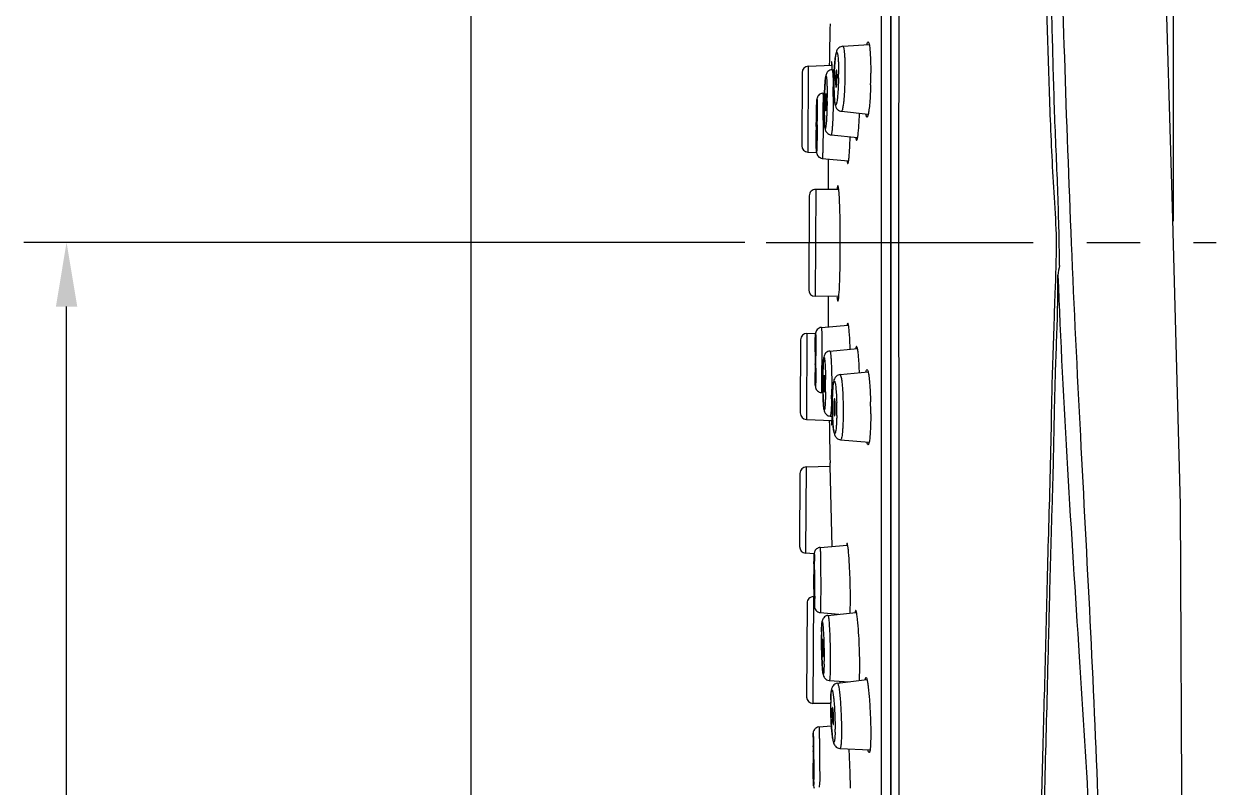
# Model space of a CAD drawing. Header units: millimetres. Extents: x 1664 to 1961, y 530 to 950.
# Drawn here: x 1845.3 to 1901.1, y 759.4 to 795.2 of the extents above; entities that cross this region are included whole.
import ezdxf

# ---------------------------------------------------------------- set-up
doc = ezdxf.new("R2010")
doc.units = ezdxf.units.MM
doc.header["$LTSCALE"] = 10
doc.header["$MEASUREMENT"] = 0
doc.linetypes.add('CENTER', pattern=[2, 1.25, -0.25, 0.25, -0.25])
doc.layers.get('0').update_dxf_attribs({"color": 2, "linetype": 'CONTINUOUS'})
doc.layers.add('1', color=1, linetype='CENTER')
doc.layers.add('D', color=2, linetype='CONTINUOUS')

msp = doc.modelspace()

# ---------------------------------------------------------------- linework, layer by layer
at = {"color": 7, "linetype": 'Continuous'}
for p, q in [((1885.885, 836.857), (1885.885, 733.122)), ((1885.886, 732.9), (1885.886, 836.876)), ((1885.438, 836.116), (1885.438, 733.704)), ((1883.632, 794.112), (1884.865, 794.195)), ((1886.269, 792.522), (1886.273, 794.308)), ((1886.273, 794.308), (1886.274, 794.515)), ((1882.017, 793.176), (1881.995, 789.151)), ((1882.017, 793.176), (1883.131, 793.219)), ((1881.728, 792.878), (1881.71, 789.453)), ((1883.129, 793.013), (1883.238, 793.021)), ((1886.268, 792.187), (1886.269, 792.522)), ((1886.264, 790.762), (1886.268, 792.187)), ((1882.701, 791.912), (1882.781, 791.919)), ((1882.77, 791.454), (1882.77, 791.423)), ((1882.771, 791.455), (1882.771, 791.476)), ((1882.827, 791.093), (1882.828, 791.093)), ((1883.569, 791.065), (1884.822, 790.929)), ((1882.394, 790.461), (1882.393, 790.352)), ((1882.436, 790.43), (1882.436, 790.351)), ((1886.263, 790.549), (1886.264, 790.762)), ((1882.411, 789.991), (1882.411, 789.991)), ((1883.085, 789.965), (1884.324, 789.838)), ((1881.995, 789.151), (1882.405, 789.131)), ((1882.676, 788.865), (1883.879, 788.749)), ((1882.063, 787.113), (1882.04, 782.714)), ((1882.365, 787.412), (1882.338, 782.412)), ((1883.443, 787.406), (1882.365, 787.412)), ((1883.447, 782.406), (1882.338, 782.412)), ((1882.634, 780.956), (1883.875, 781.061)), ((1881.662, 780.378), (1881.644, 776.953)), ((1881.95, 780.676), (1881.929, 776.651)), ((1881.95, 780.676), (1882.361, 780.692)), ((1883.032, 779.851), (1884.317, 779.969)), ((1882.335, 779.221), (1882.335, 779.256)), ((1882.378, 779.646), (1882.378, 779.628)), ((1883.504, 778.746), (1884.815, 778.874)), ((1882.826, 778.545), (1882.826, 778.522)), ((1882.627, 777.908), (1882.707, 777.901)), ((1881.929, 776.651), (1883.133, 776.593)), ((1883.043, 776.803), (1883.152, 776.794)), ((1883.534, 775.698), (1884.869, 775.594)), ((1886.277, 764.657), (1886.27, 775.474)), ((1881.629, 774.128), (1881.61, 770.703)), ((1881.917, 774.426), (1881.896, 770.402)), ((1881.917, 774.426), (1883.041, 774.469)), ((1883.04, 774.485), (1883.037, 774.619)), ((1883.13, 770.697), (1883.04, 774.485)), ((1882.57, 770.66), (1883.841, 770.775)), ((1881.896, 770.402), (1882.297, 770.382)), ((1882.283, 769.333), (1882.283, 769.389)), ((1881.962, 768.061), (1881.939, 763.661)), ((1882.264, 768.359), (1882.237, 763.36)), ((1882.29, 768.359), (1882.264, 768.359)), ((1882.581, 767.612), (1883.452, 767.539)), ((1882.94, 767.483), (1884.248, 767.625)), ((1883.004, 764.436), (1883.93, 764.374)), ((1883.384, 764.305), (1884.763, 764.479)), ((1883.507, 764.308), (1883.505, 764.394)), ((1883.065, 763.355), (1882.237, 763.36)), ((1882.519, 762.266), (1883.101, 762.322)), ((1882.24, 761.328), (1882.24, 761.38)), ((1883.501, 761.259), (1884.908, 761.19))]:
    msp.add_line(p, q, dxfattribs=at)
msp.add_lwpolyline([(1896.113, 689.235), (1898.2, 709.486), (1899.475, 735.159), (1899.527, 756.003), (1899.436, 772.652), (1899.066, 786.575), (1898.716, 798.662), (1898.199, 809.371), (1897.369, 818.909), (1896.16, 827.161), (1894.571, 834.08)], dxfattribs=at)
for centre, radius, start, end in [((-3069.533, 806.022), 4955.82, 359.866972, 359.989703), ((2408.937, 784.888), 526, 178.88139, 179.09305), ((1882.028, 792.876), 0.3, 92.185, 179.6954), ((1875.851, 792.937), 7.286, 1.6864, 2.3723), ((1869.627, 792.759), 13.514, 1.1579, 1.6632), ((1896.079, 792.358), 12.859, 176.7866, 178.2216), ((1897.446, 792.302), 14.226, 179.0983, 179.6923), ((1897.853, 792.296), 14.633, 178.9812, 179.1013), ((1897.159, 792.308), 13.938, 179.1643, 179.6937), ((1897.746, 792.299), 14.526, 178.1915, 178.9838), ((1897.438, 792.305), 14.217, 178.9835, 179.166), ((1878.834, 792.686), 4.53, 357.4106, 359.7069), ((1869.427, 792.881), 14.01, 358.981, 359.6928), ((1863.926, 792.858), 21.017, 358.4997, 359.997), ((1858.961, 791.897), 24.229, 359.6584, 0.7246), ((1896.225, 792.307), 13.005, 179.6872, 180.9521), ((1840.682, 791.101), 42.036, 0.0043, 0.5233), ((1906.289, 791.152), 23.521, 179.3392, 179.6937), ((1906.802, 791.148), 24.033, 178.8854, 179.2687), ((1906.329, 791.154), 23.561, 179.2679, 179.5118), ((1904.788, 791.191), 22.019, 178.1401, 178.8975), ((1875.314, 791.601), 7.541, 358.3233, 359.7025), ((1859.568, 791.83), 23.331, 359.2667, 359.6938), ((1810.082, 791.055), 72.636, 359.68305, 0.03866), ((1904.398, 791.161), 21.629, 179.6914, 180.3765), ((1905.795, 791.158), 23.026, 179.5118, 179.695), ((1952.357, 789.806), 69.966, 179.55258, 179.69489), ((1950.353, 789.83), 67.962, 179.25317, 179.46861), ((1859.375, 790.584), 23.048, 359.4209, 359.6935), ((1860.446, 790.571), 21.977, 359.2377, 359.4251), ((1863.611, 790.563), 18.811, 359.6877, 0.1941), ((1812.472, 790.976), 69.966, 359.55258, 359.69489), ((1947.527, 789.83), 65.136, 179.69456, 179.87987), ((1882.01, 789.451), 0.3, 179.6954, 267.2059), ((2408.937, 784.888), 526, 179.57019, 179.72547), ((1882.363, 787.112), 0.3, 89.6954, 179.6954), ((1880.121, 787.044), 3.344, 5.3632, 6.5478), ((1882.34, 782.712), 0.3, 179.6954, 269.6954), ((1879.092, 782.835), 4.379, 354.1304, 355.3266), ((1946.354, 780.428), 52.836, 177.6201, 177.8827), ((2408.937, 784.888), 526, 180.27015, 180.4248), ((1881.962, 780.377), 0.3, 92.185, 179.6954), ((1947.188, 779.302), 64.853, 179.54705, 179.69676), ((1953.094, 779.271), 70.758, 179.69623, 179.92563), ((1952.807, 779.271), 70.471, 179.6961, 180.01269), ((1951.298, 779.271), 68.963, 179.92363, 180.10571), ((1940.119, 779.249), 57.784, 180.02707, 180.3978), ((1939.715, 779.245), 57.38, 180.10163, 180.47116), ((1900.384, 779.413), 18.034, 179.2505, 179.7167), ((1817.525, 779.563), 64.853, 359.54705, 359.69676), ((1812.017, 779.593), 70.361, 359.69582, 0.02862), ((1805.806, 779.572), 76.851, 359.36962, 359.69837), ((1834.9, 779.254), 47.755, 358.8983, 359.367), ((1904.53, 778.427), 21.829, 179.2085, 179.6998), ((1904.328, 778.425), 21.627, 179.2501, 179.6994), ((1902.389, 778.456), 19.688, 178.9731, 179.2058), ((1906.24, 778.417), 23.539, 179.6971, 180.0514), ((1906.77, 778.417), 24.07, 180.0493, 180.4357), ((1905.701, 778.408), 23.001, 180.4338, 181.1033), ((1888.745, 778.371), 6.001, 178.3498, 179.7606), ((1859.363, 778.238), 23.464, 359.6967, 0.6946), ((1861.201, 778.227), 21.627, 359.2501, 359.6994), ((1857.494, 778.195), 25.622, 358.7156, 359.7043), ((1902.086, 778.34), 19.385, 181.1086, 181.7755), ((1896.451, 777.367), 13.311, 178.9766, 179.7005), ((1896.13, 777.364), 12.988, 178.9534, 179.7021), ((1894.996, 777.393), 11.856, 178.3116, 178.9796), ((1869.829, 777.095), 13.523, 1.3571, 1.4836), ((1863.925, 776.918), 21.017, 0.003, 1.5005), ((2160.377, 772.01), 267.029, 178.81287, 178.95367), ((1881.944, 776.951), 0.3, 179.6954, 267.2059), ((1897.376, 777.361), 14.236, 179.6984, 180.2921), ((1897.696, 777.362), 14.555, 180.2872, 181.1217), ((1896.642, 777.34), 13.502, 181.1165, 182.422), ((1869.262, 777.081), 14.091, 359.6976, 1.3592), ((1870.365, 777.074), 12.988, 358.9534, 359.7021), ((2408.937, 784.888), 526, 180.90312, 181.11861), ((1888.404, 776.891), 5.317, 183.3617, 184.1426), ((1881.929, 774.127), 0.3, 92.185, 179.6954), ((1881.91, 770.701), 0.3, 179.6954, 267.2059), ((1944.035, 769.426), 61.752, 179.69957, 179.95798), ((1950.057, 769.406), 67.775, 179.71175, 180.01475), ((1929.344, 769.499), 47.061, 179.5212, 179.6974), ((1843.842, 769.292), 38.477, 0.6044, 1.0866), ((1807.081, 768.88), 75.24, 359.72785, 0.62344), ((1959.156, 769.404), 76.874, 179.94996, 180.14654), ((1956.967, 769.375), 74.684, 180.31051, 180.46991), ((1947.969, 769.301), 65.686, 180.46976, 180.62439), ((1835.26, 768.771), 47.061, 359.5212, 359.6974), ((1882.262, 768.059), 0.3, 89.6954, 179.6954), ((1898.07, 766.496), 15.433, 179.1947, 179.7113), ((1903.863, 766.467), 21.226, 179.7116, 180.6008), ((1898.331, 766.484), 15.694, 179.1726, 179.7014), ((1909.106, 766.507), 26.469, 180.5703, 181.2397), ((1909.087, 766.502), 26.45, 181.2283, 181.8199), ((1906.015, 766.404), 23.376, 181.8189, 182.3865), ((1867.066, 765.423), 15.694, 359.1726, 359.7014), ((1882.239, 763.66), 0.3, 179.6954, 269.6954), ((1892.516, 763.349), 9.45, 178.8978, 179.7189), ((1892.493, 763.334), 9.426, 178.8244, 179.7053), ((1896.119, 763.333), 13.054, 179.7274, 181.3494), ((1899.29, 763.392), 16.225, 181.291, 182.5132), ((1898.853, 763.369), 15.787, 182.5024, 183.592), ((1895.916, 763.187), 12.844, 183.6026, 184.7098), ((1873.848, 762.209), 9.426, 358.8244, 359.7053), ((1936.552, 761.429), 54.312, 179.7325, 180.3115), ((1932.704, 761.448), 50.464, 179.7382, 180.0769), ((1972.806, 761.515), 90.566, 180.11831, 180.30981), ((1905.288, 761.558), 23.047, 179.4465, 179.7012), ((1956.902, 761.211), 74.66, 180.75911, 180.87697), ((1939.88, 760.953), 57.636, 180.87925, 181.00542), ((1859.227, 759.922), 23.047, 359.4465, 359.7012), ((1853.883, 759.724), 28.669, 359.4465, 359.7012)]:
    msp.add_arc(centre, radius, start, end, dxfattribs=at)
for points, start_tangent, end_tangent in [([(1891.614, 835.77), (1892.029, 827.96), (1892.503, 816.728), (1892.726, 810.096), (1892.94, 802.962), (1893.056, 799.249), (1893.18, 795.464), (1893.305, 791.628), (1893.483, 787.758)], (0.052175, -0.998638), (0.061487, -0.998108)), ([(1893.784, 783.858), (1893.695, 787.448), (1893.55, 791.027), (1893.448, 794.578), (1893.348, 798.088), (1893.246, 801.543), (1893.152, 804.925), (1892.966, 811.418)], (-0.012741, 0.999919), (-0.030644, 0.99953)), ([(1893.592, 807.293), (1893.737, 802.301), (1894.327, 784.888)], (0.029246, -0.999572), (0.041656, -0.999132)), ([(1884.771, 794.209), (1884.795, 794.283), (1884.819, 794.31)], (0.240817, 0.97057), (0.992281, 0.124007)), ([(1884.819, 794.31), (1884.843, 794.287), (1884.866, 794.215)], (0.992281, 0.124007), (0.220922, -0.975292)), ([(1884.866, 794.215), (1884.898, 794.006), (1884.922, 793.694), (1884.942, 792.857)], (0.220922, -0.975292), (0, -1)), ([(1883.223, 792.557), (1883.238, 793.008), (1883.266, 793.401), (1883.284, 793.559), (1883.303, 793.683), (1883.313, 793.73), (1883.323, 793.768), (1883.333, 793.796), (1883.343, 793.813), (1883.353, 793.819), (1883.363, 793.815), (1883.372, 793.8), (1883.381, 793.774), (1883.39, 793.738), (1883.398, 793.692), (1883.412, 793.571), (1883.424, 793.416), (1883.432, 793.233), (1883.436, 793.026), (1883.437, 792.806)], (0.017738, 0.999843), (-0.005316, -0.999986)), ([(1883.632, 794.112), (1883.454, 794.04), (1883.36, 793.919), (1883.314, 793.766), (1883.284, 793.585), (1883.26, 793.354), (1883.241, 793.079)], (-0.997751, -0.067033), (-0.056322, -0.998413)), ([(1883.632, 794.112), (1883.654, 794.09), (1883.675, 794.023), (1883.694, 793.911), (1883.709, 793.758), (1883.722, 793.57), (1883.73, 793.351), (1883.736, 792.852)], (0.997719, 0.067501), (-0.005316, -0.999986)), ([(1883.117, 793.383), (1883.112, 793.373), (1883.108, 793.342), (1883.103, 793.292), (1883.098, 793.223)], (-0.983161, -0.182741), (-0.063153, -0.998004)), ([(1883.132, 793.238), (1883.128, 793.302), (1883.125, 793.348), (1883.121, 793.375), (1883.117, 793.383)], (-0.042495, 0.999097), (-0.983161, -0.182741)), ([(1882.771, 791.476), (1882.781, 791.923), (1882.799, 792.311), (1882.81, 792.466), (1882.816, 792.531), (1882.822, 792.587), (1882.828, 792.633), (1882.834, 792.67), (1882.84, 792.696), (1882.846, 792.712), (1882.852, 792.718), (1882.858, 792.712), (1882.863, 792.697), (1882.869, 792.67), (1882.874, 792.634), (1882.878, 792.588), (1882.883, 792.532), (1882.887, 792.467), (1882.893, 792.312), (1882.897, 792.13), (1882.9, 791.924), (1882.9, 791.705)], (0.013687, 0.999906), (-0.005316, -0.999986)), ([(1883.129, 793.013), (1882.937, 792.924), (1882.854, 792.784), (1882.833, 792.69), (1882.82, 792.585), (1882.808, 792.452), (1882.797, 792.293), (1882.78, 791.906)], (-0.997339, -0.072902), (-0.032563, -0.99947)), ([(1883.129, 793.013), (1883.137, 793.006), (1883.144, 792.985), (1883.151, 792.951), (1883.157, 792.903), (1883.169, 792.767), (1883.178, 792.584)], (0.997266, 0.073893), (0.038939, -0.999242)), ([(1883.178, 792.584), (1883.181, 792.498), (1883.187, 792.204)], (0.038939, -0.999242), (0.012975, -0.999916)), ([(1883.435, 792.632), (1883.419, 792.181), (1883.392, 791.787), (1883.374, 791.63), (1883.355, 791.506), (1883.345, 791.458), (1883.335, 791.42), (1883.325, 791.393), (1883.315, 791.376), (1883.305, 791.37), (1883.295, 791.374), (1883.286, 791.389), (1883.276, 791.415), (1883.268, 791.451), (1883.26, 791.497), (1883.245, 791.618), (1883.234, 791.772), (1883.226, 791.956), (1883.222, 792.162), (1883.221, 792.383)], (-0.017738, -0.999843), (0.005316, 0.999986)), ([(1883.337, 792.994), (1883.329, 792.984), (1883.322, 792.956), (1883.314, 792.911), (1883.308, 792.85), (1883.302, 792.778), (1883.298, 792.697), (1883.294, 792.525)], (-0.995845, -0.09106), (-0.005316, -0.999986)), ([(1883.294, 792.525), (1883.294, 792.481), (1883.296, 792.359)], (-0.005316, -0.999986), (0.041961, -0.999119)), ([(1883.364, 792.663), (1883.363, 792.795), (1883.357, 792.902), (1883.353, 792.941), (1883.348, 792.971), (1883.343, 792.989), (1883.337, 792.994)], (0.005316, 0.999986), (-0.995845, -0.09106)), ([(1883.736, 792.852), (1883.72, 792.19), (1883.703, 791.88), (1883.681, 791.603), (1883.656, 791.374), (1883.628, 791.203), (1883.599, 791.099), (1883.584, 791.073), (1883.569, 791.065)], (-0.005316, -0.999986), (-0.994291, 0.106704)), ([(1883.221, 792.091), (1883.234, 791.741), (1883.258, 791.473), (1883.276, 791.368), (1883.308, 791.267), (1883.396, 791.142), (1883.569, 791.065)], (0.017257, -0.999851), (0.994163, -0.107887)), ([(1883.296, 792.359), (1883.298, 792.325), (1883.305, 792.243)], (0.041961, -0.999119), (0.136811, -0.990597)), ([(1883.305, 792.243), (1883.312, 792.207), (1883.32, 792.194)], (0.136811, -0.990597), (0.988454, -0.15152)), ([(1883.32, 792.194), (1883.326, 792.199), (1883.332, 792.214), (1883.343, 792.273), (1883.352, 792.365), (1883.36, 792.482)], (0.988454, -0.15152), (0.045382, 0.99897)), ([(1884.935, 792.308), (1884.893, 791.456), (1884.86, 791.132), (1884.823, 790.91)], (-0.026132, -0.999659), (-0.226768, -0.973949)), ([(1882.393, 790.352), (1882.396, 790.581), (1882.398, 790.803), (1882.402, 791.011), (1882.406, 791.197), (1882.41, 791.355), (1882.414, 791.479), (1882.419, 791.565), (1882.423, 791.609), (1882.425, 791.616), (1882.427, 791.612), (1882.429, 791.597), (1882.43, 791.571), (1882.432, 791.535), (1882.433, 791.489), (1882.435, 791.433), (1882.436, 791.369), (1882.437, 791.214), (1882.438, 791.03), (1882.437, 790.603)], (0.0078, 0.99997), (-0.005316, -0.999986)), ([(1882.701, 791.912), (1882.493, 791.804), (1882.425, 791.642), (1882.418, 791.566), (1882.413, 791.462), (1882.409, 791.32), (1882.404, 791.145), (1882.401, 790.941), (1882.397, 790.716)], (-0.996886, -0.07885), (-0.013055, -0.999915)), ([(1882.701, 791.912), (1882.703, 791.91), (1882.704, 791.903), (1882.706, 791.891), (1882.707, 791.874), (1882.709, 791.825), (1882.712, 791.758)], (0.996591, 0.082497), (0.026871, -0.999639)), ([(1882.712, 791.758), (1882.713, 791.702), (1882.716, 791.485)], (0.026871, -0.999639), (0.009456, -0.999955)), ([(1882.898, 791.531), (1882.894, 791.302), (1882.888, 791.08), (1882.88, 790.872), (1882.87, 790.686), (1882.859, 790.529), (1882.848, 790.405), (1882.835, 790.319), (1882.829, 790.291), (1882.823, 790.274), (1882.817, 790.268), (1882.811, 790.272), (1882.806, 790.287), (1882.8, 790.313), (1882.795, 790.349), (1882.791, 790.395), (1882.786, 790.451), (1882.782, 790.515), (1882.776, 790.67), (1882.771, 790.854), (1882.769, 791.06), (1882.769, 791.281)], (-0.012771, -0.999918), (0.005316, 0.999986)), ([(1882.84, 791.893), (1882.838, 791.89), (1882.835, 791.883), (1882.831, 791.855), (1882.826, 791.809), (1882.822, 791.749), (1882.819, 791.677), (1882.816, 791.596), (1882.813, 791.424)], (-0.99594, -0.090016), (-0.005316, -0.999986)), ([(1882.813, 791.424), (1882.813, 791.379), (1882.814, 791.257)], (-0.005316, -0.999986), (0.023099, -0.999733)), ([(1882.856, 791.562), (1882.855, 791.693), (1882.854, 791.75), (1882.852, 791.8), (1882.85, 791.84), (1882.847, 791.869), (1882.843, 791.887), (1882.84, 791.893)], (0.005316, 0.999986), (-0.99594, -0.090016)), ([(1883.189, 791.753), (1883.185, 791.421), (1883.178, 791.092), (1883.167, 790.782), (1883.154, 790.506), (1883.138, 790.277), (1883.129, 790.183), (1883.121, 790.105), (1883.112, 790.044), (1883.103, 790), (1883.094, 789.973), (1883.085, 789.965)], (-0.005316, -0.999986), (-0.994996, 0.099917)), ([(1882.769, 791.019), (1882.771, 790.828), (1882.773, 790.74), (1882.775, 790.656), (1882.785, 790.442), (1882.8, 790.285), (1882.846, 790.128), (1882.94, 790.02), (1883.085, 789.965)], (0.006874, -0.999976), (0.994823, -0.101623)), ([(1882.814, 791.257), (1882.816, 791.192), (1882.819, 791.141), (1882.823, 791.108), (1882.827, 791.093)], (0.023099, -0.999733), (0.682182, -0.731183)), ([(1882.828, 791.093), (1882.832, 791.098), (1882.835, 791.113), (1882.839, 791.138), (1882.842, 791.172), (1882.848, 791.264), (1882.852, 791.381)], (0.988386, -0.151967), (0.029384, 0.999568)), ([(1884.325, 789.82), (1884.353, 790.003), (1884.378, 790.265), (1884.415, 790.967)], (0.202325, 0.979318), (0.033257, 0.999447)), ([(1884.768, 790.796), (1884.741, 790.831), (1884.716, 790.927)], (-0.98798, 0.154583), (-0.184119, 0.982904)), ([(1884.823, 790.91), (1884.795, 790.822), (1884.768, 790.796)], (-0.226768, -0.973949), (-0.98798, 0.154583)), ([(1882.436, 790.351), (1882.433, 790.128), (1882.43, 789.914), (1882.427, 789.716), (1882.423, 789.541), (1882.419, 789.395), (1882.417, 789.334), (1882.415, 789.281), (1882.412, 789.238), (1882.41, 789.205), (1882.408, 789.182), (1882.406, 789.169), (1882.404, 789.166), (1882.402, 789.174), (1882.401, 789.191), (1882.399, 789.219), (1882.397, 789.257), (1882.396, 789.304), (1882.395, 789.36), (1882.394, 789.425), (1882.392, 789.579), (1882.392, 789.76), (1882.392, 790.178)], (-0.008914, -0.99996), (0.005316, 0.999986)), ([(1882.412, 790.659), (1882.41, 790.585), (1882.407, 790.321)], (-0.023835, -0.999716), (-0.005316, -0.999986)), ([(1882.407, 790.321), (1882.407, 790.196), (1882.408, 790.091), (1882.409, 790.021), (1882.411, 789.991)], (-0.005316, -0.999986), (0.295942, -0.955206)), ([(1882.411, 789.991), (1882.413, 789.996), (1882.414, 790.011), (1882.415, 790.036), (1882.416, 790.07), (1882.417, 790.113), (1882.419, 790.163), (1882.421, 790.279)], (0.983856, -0.178962), (0.013343, 0.999911)), ([(1882.418, 790.791), (1882.417, 790.789), (1882.417, 790.782), (1882.416, 790.771), (1882.415, 790.756), (1882.413, 790.714), (1882.412, 790.659)], (-0.998083, -0.061896), (-0.023835, -0.999716)), ([(1882.422, 790.627), (1882.422, 790.695), (1882.421, 790.724), (1882.421, 790.747), (1882.42, 790.766), (1882.42, 790.78), (1882.419, 790.788), (1882.418, 790.791)], (-0.004163, 0.999991), (-0.998083, -0.061896)), ([(1882.717, 790.653), (1882.714, 790.322), (1882.711, 789.993), (1882.706, 789.684), (1882.701, 789.408), (1882.698, 789.287), (1882.694, 789.179), (1882.691, 789.085), (1882.688, 789.007), (1882.685, 788.945), (1882.682, 788.9), (1882.68, 788.885), (1882.679, 788.873), (1882.677, 788.867), (1882.676, 788.865)], (-0.005316, -0.999986), (-0.99584, 0.091117)), ([(1886.266, 779.02), (1886.253, 784.784), (1886.263, 790.549)], (-0.001618, 0.999999), (0.002928, 0.999996)), ([(1882.391, 789.967), (1882.392, 789.577), (1882.394, 789.419), (1882.396, 789.294), (1882.399, 789.202), (1882.405, 789.13), (1882.478, 788.966), (1882.676, 788.865)], (-0.002035, -0.999998), (0.995431, -0.095481)), ([(1883.904, 788.729), (1883.927, 788.91), (1883.948, 789.17), (1883.979, 789.867)], (0.171615, 0.985164), (0.028057, 0.999606)), ([(1884.238, 789.831), (1884.258, 789.745), (1884.279, 789.714)], (0.168846, -0.985642), (0.987666, -0.156579)), ([(1884.279, 789.714), (1884.302, 789.739), (1884.325, 789.82)], (0.987666, -0.156579), (0.202325, 0.979318)), ([(1883.833, 788.736), (1883.849, 788.655), (1883.858, 788.633), (1883.867, 788.625)], (0.145593, -0.989345), (0.988901, -0.148578)), ([(1883.867, 788.625), (1883.886, 788.65), (1883.904, 788.729)], (0.988901, -0.148578), (0.171615, 0.985164)), ([(1883.404, 787.586), (1883.395, 787.575), (1883.385, 787.546), (1883.376, 787.497), (1883.367, 787.431)], (-0.984346, -0.176249), (-0.117439, -0.99308)), ([(1883.443, 787.425), (1883.434, 787.497), (1883.424, 787.548), (1883.414, 787.578), (1883.404, 787.586)], (-0.114887, 0.993379), (-0.984346, -0.176249)), ([(1893.483, 787.758), (1893.601, 783.848)], (0.061487, -0.998108), (-0.052497, -0.998621)), ([(1883.518, 784.888), (1883.5, 786.361), (1883.478, 786.944), (1883.451, 787.357)], (0, 1), (-0.094326, 0.995541)), ([(1883.456, 782.478), (1883.501, 783.473), (1883.518, 784.888)], (0.082751, 0.99657), (0, 1)), ([(1894.327, 784.888), (1894.755, 775.885), (1895.579, 758.555)], (0.041656, -0.999132), (0.035227, -0.999379)), ([(1893.601, 783.848), (1893.564, 782.622)], (0.003408, -0.999994), (-0.041608, -0.999134)), ([(1893.784, 783.858), (1893.701, 783.4)], (-0.228004, -0.97366), (-0.153228, -0.988191)), ([(1892.618, 740.897), (1892.72, 744.898), (1892.838, 749.411), (1892.964, 754.37), (1893.101, 759.706), (1893.247, 765.35), (1893.319, 768.265), (1893.397, 771.23), (1893.486, 774.236), (1893.55, 777.272), (1893.59, 778.799), (1893.644, 780.33), (1893.691, 781.864), (1893.701, 783.4)], (0.03363, 0.999434), (-0.004455, 0.99999)), ([(1893.701, 783.4), (1894.153, 774.324), (1894.699, 765.545), (1895.595, 749.799)], (0.040579, -0.999176), (0.045992, -0.998942)), ([(1883.362, 782.39), (1883.372, 782.305), (1883.383, 782.242), (1883.393, 782.204), (1883.404, 782.19)], (0.10215, -0.994769), (0.983536, -0.18071)), ([(1883.404, 782.19), (1883.415, 782.201), (1883.426, 782.238), (1883.437, 782.3), (1883.447, 782.387)], (0.983536, -0.18071), (0.102753, 0.994707)), ([(1893.554, 782.38), (1893.517, 781.167), (1893.476, 779.957), (1893.435, 778.748), (1893.406, 777.542)], (-0.037028, -0.999314), (-0.020867, -0.999782)), ([(1882.634, 780.956), (1882.432, 780.852), (1882.359, 780.689), (1882.353, 780.616), (1882.349, 780.519), (1882.345, 780.387), (1882.342, 780.222), (1882.337, 779.816)], (-0.99639, -0.084892), (-0.007926, -0.999969)), ([(1882.634, 780.956), (1882.635, 780.954), (1882.637, 780.947), (1882.638, 780.936), (1882.639, 780.92), (1882.642, 780.875), (1882.645, 780.814), (1882.647, 780.735), (1882.649, 780.642), (1882.651, 780.533), (1882.653, 780.412), (1882.655, 780.136), (1882.657, 779.827), (1882.657, 779.498), (1882.656, 779.167)], (0.996753, 0.080524), (-0.005316, -0.999986)), ([(1883.867, 781.151), (1883.853, 781.132), (1883.839, 781.079)], (-0.990813, -0.135237), (-0.185466, -0.982651)), ([(1883.897, 781.082), (1883.882, 781.135), (1883.867, 781.151)], (-0.208918, 0.977933), (-0.990813, -0.135237)), ([(1883.978, 779.944), (1883.945, 780.659), (1883.922, 780.915), (1883.897, 781.082)], (-0.029419, 0.999567), (-0.208918, 0.977933)), ([(1882.337, 779.815), (1882.341, 780.172), (1882.344, 780.323), (1882.347, 780.45), (1882.349, 780.503), (1882.35, 780.548), (1882.352, 780.586), (1882.354, 780.616), (1882.356, 780.638), (1882.357, 780.652), (1882.359, 780.657), (1882.361, 780.654), (1882.363, 780.643), (1882.364, 780.623), (1882.366, 780.595), (1882.367, 780.56), (1882.37, 780.465), (1882.373, 780.343), (1882.375, 780.195), (1882.376, 780.026), (1882.377, 779.842), (1882.378, 779.646)], (0.007929, 0.999969), (0.000753, -1)), ([(1882.354, 779.786), (1882.353, 779.759), (1882.351, 779.649)], (-0.034636, -0.9994), (-0.013287, -0.999912)), ([(1882.357, 779.832), (1882.357, 779.829), (1882.356, 779.82), (1882.355, 779.806), (1882.354, 779.786)], (-0.986644, -0.16289), (-0.034636, -0.9994)), ([(1882.359, 779.826), (1882.358, 779.831), (1882.357, 779.832)], (-0.093495, 0.99562), (-0.986644, -0.16289)), ([(1882.362, 779.698), (1882.362, 779.744), (1882.359, 779.826)], (-0.012979, 0.999916), (-0.093495, 0.99562)), ([(1882.363, 779.363), (1882.363, 779.452), (1882.362, 779.698)], (0.005316, 0.999986), (-0.012979, 0.999916)), ([(1883.032, 779.851), (1882.931, 779.824), (1882.847, 779.766), (1882.791, 779.692), (1882.763, 779.627), (1882.737, 779.489), (1882.722, 779.316), (1882.711, 779.086), (1882.704, 778.809)], (-0.995847, -0.091041), (-0.017951, -0.999839)), ([(1883.032, 779.851), (1883.04, 779.843), (1883.049, 779.816), (1883.057, 779.772), (1883.066, 779.711), (1883.073, 779.633), (1883.081, 779.539), (1883.094, 779.309), (1883.105, 779.033), (1883.112, 778.723), (1883.116, 778.394), (1883.116, 778.062)], (0.996002, 0.089333), (-0.005316, -0.999986)), ([(1884.279, 780.062), (1884.262, 780.041), (1884.245, 779.982)], (-0.988941, -0.148307), (-0.208708, -0.977978)), ([(1884.317, 779.988), (1884.298, 780.045), (1884.279, 780.062)], (-0.240482, 0.970654), (-0.988941, -0.148307)), ([(1884.414, 778.841), (1884.374, 779.559), (1884.347, 779.818), (1884.317, 779.988)], (-0.034749, 0.999396), (-0.240482, 0.970654)), ([(1882.35, 779.502), (1882.35, 779.329), (1882.35, 779.248), (1882.351, 779.175), (1882.352, 779.115), (1882.353, 779.07), (1882.354, 779.054), (1882.354, 779.042), (1882.355, 779.035), (1882.356, 779.032)], (-0.005316, -0.999986), (0.996957, -0.077955)), ([(1882.356, 779.032), (1882.356, 779.034), (1882.357, 779.038), (1882.357, 779.046), (1882.358, 779.056), (1882.359, 779.086), (1882.36, 779.126), (1882.361, 779.175), (1882.362, 779.232), (1882.363, 779.363)], (0.996957, -0.077955), (0.005316, 0.999986)), ([(1882.703, 778.709), (1882.706, 778.895), (1882.711, 779.066), (1882.718, 779.216), (1882.725, 779.343), (1882.729, 779.396), (1882.734, 779.441), (1882.739, 779.479), (1882.744, 779.51), (1882.749, 779.532), (1882.754, 779.545), (1882.759, 779.551), (1882.764, 779.548), (1882.769, 779.537), (1882.774, 779.518), (1882.78, 779.49), (1882.785, 779.455), (1882.794, 779.361), (1882.803, 779.239), (1882.817, 778.924), (1882.826, 778.545)], (0.013159, 0.999913), (0.013119, -0.999914)), ([(1882.376, 779.05), (1882.372, 778.733), (1882.37, 778.594), (1882.367, 778.474), (1882.365, 778.373), (1882.362, 778.295), (1882.359, 778.241), (1882.356, 778.212), (1882.354, 778.208), (1882.353, 778.209), (1882.351, 778.217), (1882.35, 778.232), (1882.348, 778.253), (1882.347, 778.28), (1882.344, 778.352), (1882.342, 778.447), (1882.34, 778.563), (1882.337, 778.848)], (-0.007929, -0.999969), (-0.00706, 0.999975)), ([(1882.337, 778.774), (1882.341, 778.481), (1882.347, 778.279), (1882.35, 778.213), (1882.361, 778.138), (1882.451, 777.985), (1882.627, 777.908)], (0.008601, -0.999963), (0.995992, -0.089445)), ([(1882.763, 778.726), (1882.76, 778.723), (1882.758, 778.713), (1882.755, 778.698), (1882.753, 778.677), (1882.749, 778.619), (1882.746, 778.543)], (-0.990231, -0.139435), (-0.02943, -0.999567)), ([(1882.771, 778.694), (1882.767, 778.718), (1882.763, 778.726)], (-0.123725, 0.992317), (-0.990231, -0.139435)), ([(1882.779, 778.592), (1882.777, 778.623), (1882.771, 778.694)], (-0.04949, 0.998775), (-0.123725, 0.992317)), ([(1882.785, 778.257), (1882.785, 778.346), (1882.779, 778.592)], (0.005316, 0.999986), (-0.04949, 0.998775)), ([(1883.504, 778.746), (1883.332, 778.672), (1883.241, 778.55), (1883.208, 778.449), (1883.189, 778.347), (1883.162, 778.085), (1883.146, 777.743)], (-0.995254, -0.097311), (-0.029603, -0.999562)), ([(1883.504, 778.746), (1883.518, 778.738), (1883.533, 778.712), (1883.561, 778.607), (1883.587, 778.436), (1883.61, 778.207), (1883.629, 777.93), (1883.642, 777.62), (1883.651, 776.958)], (0.995369, 0.096127), (-0.005316, -0.999986)), ([(1884.723, 778.884), (1884.745, 778.954), (1884.768, 778.98)], (0.219489, 0.975615), (0.988349, 0.152203)), ([(1884.768, 778.98), (1884.792, 778.961), (1884.816, 778.894)], (0.988349, 0.152203), (0.25903, -0.965869)), ([(1884.816, 778.894), (1884.855, 778.68), (1884.89, 778.353), (1884.917, 777.938), (1884.935, 777.469)], (0.25903, -0.965869), (0.026134, -0.999658)), ([(1886.27, 775.474), (1886.27, 776.357), (1886.266, 779.02)], (-0.00086, 1), (-0.001618, 0.999999)), ([(1882.639, 778.062), (1882.636, 777.995), (1882.633, 777.947), (1882.631, 777.93), (1882.63, 777.917), (1882.628, 777.91), (1882.627, 777.908)], (-0.037497, -0.999297), (-0.995658, 0.093088)), ([(1882.646, 778.335), (1882.644, 778.256), (1882.639, 778.062)], (-0.020087, -0.999798), (-0.037497, -0.999297)), ([(1882.826, 777.944), (1882.822, 777.734), (1882.816, 777.544), (1882.808, 777.382), (1882.804, 777.313), (1882.799, 777.253), (1882.794, 777.203), (1882.788, 777.162), (1882.783, 777.131), (1882.777, 777.111), (1882.771, 777.102), (1882.765, 777.103), (1882.759, 777.115), (1882.753, 777.138), (1882.748, 777.171), (1882.742, 777.214), (1882.731, 777.33), (1882.722, 777.48), (1882.714, 777.66), (1882.708, 777.863), (1882.703, 778.082), (1882.701, 778.539)], (-0.013159, -0.999913), (0.005316, 0.999986)), ([(1882.744, 778.396), (1882.745, 778.223), (1882.747, 778.142), (1882.749, 778.07), (1882.753, 778.01), (1882.757, 777.964), (1882.761, 777.936), (1882.763, 777.929), (1882.766, 777.926)], (-0.005316, -0.999986), (0.994754, -0.102297)), ([(1882.766, 777.926), (1882.769, 777.932), (1882.773, 777.95), (1882.776, 777.979), (1882.779, 778.019), (1882.781, 778.068), (1882.783, 778.126), (1882.785, 778.257)], (0.994754, -0.102297), (0.005316, 0.999986)), ([(1883.143, 777.602), (1883.148, 777.787), (1883.156, 777.958), (1883.166, 778.108), (1883.178, 778.235), (1883.192, 778.333), (1883.2, 778.372), (1883.208, 778.402), (1883.216, 778.424), (1883.225, 778.438), (1883.233, 778.444), (1883.242, 778.442), (1883.251, 778.431), (1883.259, 778.412), (1883.268, 778.385), (1883.277, 778.35), (1883.293, 778.257), (1883.308, 778.136), (1883.333, 777.823), (1883.348, 777.445)], (0.018383, 0.999831), (0.025892, -0.999665)), ([(1882.711, 777.739), (1882.724, 777.421), (1882.743, 777.186), (1882.755, 777.099), (1882.779, 777.009), (1882.868, 776.878), (1883.043, 776.803)], (0.031361, -0.999508), (0.996508, -0.083501)), ([(1883.11, 777.62), (1883.107, 777.514), (1883.096, 777.231)], (-0.023175, -0.999731), (-0.04956, -0.998771)), ([(1883.243, 777.619), (1883.235, 777.606), (1883.227, 777.57), (1883.221, 777.512), (1883.216, 777.437)], (-0.990192, -0.139712), (-0.045574, -0.998961)), ([(1883.257, 777.587), (1883.25, 777.612), (1883.243, 777.619)], (-0.206736, 0.978397), (-0.990192, -0.139712)), ([(1883.27, 777.485), (1883.267, 777.516), (1883.257, 777.587)], (-0.08576, 0.996316), (-0.206736, 0.978397)), ([(1883.282, 777.15), (1883.281, 777.239), (1883.27, 777.485)], (0.005316, 0.999986), (-0.08576, 0.996316)), ([(1883.096, 777.231), (1883.085, 777.048), (1883.072, 776.913), (1883.065, 776.865), (1883.058, 776.83), (1883.051, 776.81), (1883.043, 776.803)], (-0.04956, -0.998771), (-0.996424, 0.084491)), ([(1883.351, 776.837), (1883.345, 776.627), (1883.336, 776.438), (1883.323, 776.275), (1883.308, 776.147), (1883.3, 776.096), (1883.291, 776.055), (1883.282, 776.025), (1883.273, 776.005), (1883.263, 775.995), (1883.253, 775.996), (1883.243, 776.009), (1883.233, 776.031), (1883.223, 776.064), (1883.214, 776.108), (1883.196, 776.223), (1883.179, 776.373), (1883.165, 776.553), (1883.154, 776.756), (1883.146, 776.975), (1883.141, 777.432)], (-0.018383, -0.999831), (0.005316, 0.999986)), ([(1883.213, 777.289), (1883.215, 777.117), (1883.218, 777.036), (1883.223, 776.963), (1883.229, 776.903), (1883.236, 776.858), (1883.243, 776.83), (1883.251, 776.819)], (-0.005316, -0.999986), (0.994723, -0.1026)), ([(1883.216, 777.437), (1883.215, 777.402), (1883.213, 777.289)], (-0.045574, -0.998961), (-0.005316, -0.999986)), ([(1883.251, 776.819), (1883.257, 776.825), (1883.262, 776.843), (1883.268, 776.872), (1883.272, 776.912), (1883.279, 777.019), (1883.282, 777.15)], (0.994723, -0.1026), (0.005316, 0.999986)), ([(1883.651, 776.958), (1883.641, 776.458), (1883.63, 776.24), (1883.615, 776.052), (1883.598, 775.899), (1883.578, 775.788), (1883.557, 775.72), (1883.534, 775.698)], (-0.005316, -0.999986), (-0.996945, 0.078105)), ([(1884.942, 776.919), (1884.923, 776.099), (1884.9, 775.79), (1884.87, 775.577)], (0, -1), (-0.203472, -0.979081)), ([(1893.393, 776.886), (1893.341, 774.256), (1893.267, 771.649), (1893.196, 769.071), (1893.132, 766.53), (1893.002, 761.578), (1892.874, 756.839), (1892.815, 754.564), (1892.757, 752.359), (1892.7, 750.23), (1892.645, 748.182), (1892.592, 746.221), (1892.534, 744.359), (1892.506, 742.585), (1892.453, 740.92)], (-0.01841, -0.999831), (-0.118547, -0.992948)), ([(1883.101, 776.507), (1883.105, 776.458), (1883.109, 776.423), (1883.113, 776.401), (1883.117, 776.393)], (0.073591, -0.997288), (0.975979, -0.217867)), ([(1883.117, 776.393), (1883.121, 776.403), (1883.126, 776.436)], (0.975979, -0.217867), (0.091355, 0.995818)), ([(1883.126, 776.436), (1883.128, 776.462), (1883.133, 776.578)], (0.091355, 0.995818), (0.035542, 0.999368)), ([(1883.133, 776.578), (1883.135, 776.622), (1883.138, 776.777)], (0.035542, 0.999368), (0.018628, 0.999826)), ([(1883.152, 776.769), (1883.175, 776.398), (1883.19, 776.244), (1883.208, 776.112), (1883.229, 776.003), (1883.263, 775.9), (1883.353, 775.774), (1883.534, 775.698)], (0.042817, -0.999083), (0.996982, -0.077637)), ([(1884.819, 775.467), (1884.793, 775.497), (1884.767, 775.583)], (-0.992385, 0.123175), (-0.22472, 0.974423)), ([(1884.87, 775.577), (1884.845, 775.493), (1884.819, 775.467)], (-0.203472, -0.979081), (-0.992385, 0.123175)), ([(1883.833, 770.858), (1883.822, 770.841), (1883.811, 770.793)], (-0.989698, -0.143174), (-0.153527, -0.988144)), ([(1883.861, 770.792), (1883.847, 770.842), (1883.833, 770.858)], (-0.208149, 0.978097), (-0.989698, -0.143174)), ([(1883.946, 769.845), (1883.905, 770.439), (1883.883, 770.651), (1883.861, 770.792)], (-0.053745, 0.998555), (-0.208149, 0.978097)), ([(1882.57, 770.66), (1882.406, 770.592), (1882.311, 770.449), (1882.292, 770.311), (1882.288, 770.144), (1882.285, 769.896)], (-0.995891, -0.090564), (-0.008472, -0.999964)), ([(1882.285, 769.892), (1882.287, 770.075), (1882.288, 770.151), (1882.289, 770.217), (1882.291, 770.271), (1882.293, 770.312), (1882.294, 770.341), (1882.296, 770.357), (1882.297, 770.36), (1882.298, 770.359), (1882.299, 770.356), (1882.3, 770.349), (1882.301, 770.338), (1882.302, 770.325), (1882.304, 770.288), (1882.306, 770.239), (1882.308, 770.177), (1882.312, 770.022)], (0.008474, 0.999964), (0.019284, -0.999814)), ([(1882.57, 770.66), (1882.572, 770.657), (1882.573, 770.647), (1882.575, 770.631), (1882.577, 770.608), (1882.578, 770.579), (1882.58, 770.544), (1882.583, 770.456), (1882.586, 770.346), (1882.588, 770.214), (1882.591, 770.064), (1882.593, 769.899), (1882.597, 769.531), (1882.599, 769.136), (1882.599, 768.741), (1882.598, 768.374)], (0.996956, 0.077968), (-0.005316, -0.999986)), ([(1883.991, 768.25), (1883.988, 768.63), (1883.946, 769.845)], (0, 1), (-0.053745, 0.998555)), ([(1882.319, 768.378), (1882.317, 768.23), (1882.315, 768.107), (1882.314, 768.055), (1882.313, 768.011), (1882.312, 767.975), (1882.31, 767.946), (1882.309, 767.926), (1882.307, 767.914), (1882.306, 767.91), (1882.304, 767.914), (1882.303, 767.927), (1882.301, 767.948), (1882.3, 767.977), (1882.298, 768.013), (1882.297, 768.058), (1882.295, 768.11), (1882.292, 768.233), (1882.288, 768.551), (1882.284, 768.931), (1882.283, 769.333)], (-0.008474, -0.999964), (-0.000935, 1)), ([(1882.3, 769.535), (1882.3, 769.531), (1882.299, 769.521), (1882.298, 769.504), (1882.298, 769.481), (1882.297, 769.452), (1882.297, 769.417), (1882.296, 769.335)], (-0.990123, -0.140199), (-0.005316, -0.999986)), ([(1882.308, 768.935), (1882.308, 769.135), (1882.307, 769.239), (1882.306, 769.335), (1882.305, 769.418), (1882.304, 769.453), (1882.304, 769.482), (1882.303, 769.505), (1882.302, 769.521), (1882.301, 769.531), (1882.3, 769.535)], (0.005316, 0.999986), (-0.990123, -0.140199)), ([(1882.287, 768.585), (1882.289, 768.431), (1882.296, 768.068)], (0.010965, -0.99994), (0.029388, -0.999568)), ([(1882.303, 768.735), (1882.304, 768.738), (1882.305, 768.748), (1882.305, 768.765), (1882.306, 768.788), (1882.307, 768.817), (1882.307, 768.852), (1882.308, 768.935)], (0.994612, -0.103663), (0.005316, 0.999986)), ([(1882.296, 768.068), (1882.3, 767.962), (1882.305, 767.887), (1882.318, 767.825), (1882.371, 767.724), (1882.464, 767.646), (1882.581, 767.612)], (0.029388, -0.999568), (0.996485, -0.083767)), ([(1882.598, 768.374), (1882.597, 768.208), (1882.596, 768.058), (1882.594, 767.926), (1882.592, 767.815), (1882.589, 767.727), (1882.588, 767.692), (1882.587, 767.663), (1882.585, 767.641), (1882.584, 767.625), (1882.582, 767.615), (1882.581, 767.612)], (-0.005316, -0.999986), (-0.995389, 0.095918)), ([(1883.975, 767.587), (1883.982, 767.715), (1883.991, 768.25)], (0.066588, 0.997781), (0, 1)), ([(1882.94, 767.483), (1882.828, 767.448), (1882.74, 767.375), (1882.669, 767.226), (1882.655, 767.128), (1882.647, 767.01)], (-0.994148, -0.108027), (-0.050912, -0.998703)), ([(1882.94, 767.483), (1882.949, 767.471), (1882.959, 767.433), (1882.969, 767.369), (1882.979, 767.282), (1882.989, 767.171), (1882.998, 767.04), (1883.016, 766.725), (1883.03, 766.357), (1883.041, 765.962), (1883.047, 765.566), (1883.048, 765.198)], (0.99461, 0.103686), (-0.005316, -0.999986)), ([(1884.239, 767.713), (1884.224, 767.694), (1884.212, 767.641)], (-0.986266, -0.165166), (-0.172276, -0.985049)), ([(1884.273, 767.644), (1884.255, 767.697), (1884.239, 767.713)], (-0.243312, 0.969948), (-0.986266, -0.165166)), ([(1884.376, 766.689), (1884.326, 767.287), (1884.299, 767.501), (1884.273, 767.644)], (-0.06409, 0.997944), (-0.243312, 0.969948)), ([(1882.639, 766.71), (1882.643, 766.893), (1882.646, 766.97), (1882.65, 767.035), (1882.654, 767.089), (1882.659, 767.131), (1882.664, 767.159), (1882.666, 767.169), (1882.669, 767.175), (1882.672, 767.178), (1882.675, 767.178), (1882.678, 767.174), (1882.681, 767.167), (1882.687, 767.143), (1882.693, 767.106), (1882.7, 767.057), (1882.706, 766.996), (1882.712, 766.924), (1882.718, 766.841)], (0.014794, 0.999891), (0.068342, -0.997662)), ([(1882.647, 767.01), (1882.644, 766.946), (1882.639, 766.713)], (-0.050912, -0.998703), (-0.01416, -0.9999)), ([(1882.718, 766.841), (1882.723, 766.768), (1882.736, 766.517)], (0.068342, -0.997662), (0.044302, -0.999018)), ([(1882.647, 765.773), (1882.643, 765.978), (1882.638, 766.566)], (-0.027609, 0.999619), (0.005316, 0.999986)), ([(1882.69, 766.353), (1882.688, 766.35), (1882.686, 766.339), (1882.684, 766.322), (1882.682, 766.299), (1882.68, 766.235), (1882.679, 766.153)], (-0.989029, -0.147721), (-0.005316, -0.999986)), ([(1882.718, 765.754), (1882.717, 765.954), (1882.714, 766.058), (1882.71, 766.155), (1882.705, 766.238), (1882.7, 766.301), (1882.698, 766.324), (1882.695, 766.34), (1882.693, 766.35), (1882.69, 766.353)], (0.005316, 0.999986), (-0.989029, -0.147721)), ([(1882.736, 766.517), (1882.747, 766.23), (1882.759, 765.341)], (0.044302, -0.999018), (-0.005316, -0.999986)), ([(1884.428, 765.098), (1884.425, 765.478), (1884.376, 766.689)], (0, 1), (-0.06409, 0.997944)), ([(1882.758, 765.197), (1882.751, 764.952), (1882.74, 764.792), (1882.733, 764.748), (1882.73, 764.735), (1882.726, 764.729), (1882.722, 764.73), (1882.718, 764.737), (1882.713, 764.75), (1882.709, 764.77), (1882.705, 764.796), (1882.7, 764.828), (1882.691, 764.909), (1882.683, 765.013), (1882.674, 765.137), (1882.659, 765.433), (1882.647, 765.773)], (-0.014794, -0.999891), (-0.027609, 0.999619)), ([(1882.679, 766.153), (1882.68, 765.954), (1882.683, 765.85), (1882.687, 765.754), (1882.692, 765.671), (1882.697, 765.608), (1882.699, 765.585), (1882.702, 765.568), (1882.704, 765.557), (1882.707, 765.554)], (-0.005316, -0.999986), (0.995346, -0.096364)), ([(1882.707, 765.554), (1882.709, 765.557), (1882.711, 765.567), (1882.713, 765.584), (1882.715, 765.607), (1882.717, 765.671), (1882.718, 765.754)], (0.995346, -0.096364), (0.005316, 0.999986)), ([(1882.659, 765.43), (1882.665, 765.299), (1882.685, 764.967)], (0.04191, -0.999121), (0.079283, -0.996852)), ([(1883.048, 765.198), (1883.043, 764.881), (1883.039, 764.75), (1883.034, 764.639), (1883.028, 764.551), (1883.02, 764.487), (1883.012, 764.448), (1883.004, 764.436)], (-0.005316, -0.999986), (-0.997521, 0.070371)), ([(1882.685, 764.967), (1882.699, 764.818), (1882.717, 764.705), (1882.734, 764.644), (1882.782, 764.556), (1882.877, 764.473), (1883.004, 764.436)], (0.079283, -0.996852), (0.997791, -0.066426)), ([(1884.408, 764.419), (1884.417, 764.549), (1884.428, 765.098)], (0.084457, 0.996427), (0, 1)), ([(1886.277, 761.109), (1886.277, 761.985), (1886.277, 764.657)], (0.000389, 1), (-0.000439, 1)), ([(1883.384, 764.305), (1883.267, 764.265), (1883.18, 764.189), (1883.132, 764.108), (1883.11, 764.041), (1883.089, 763.92), (1883.076, 763.772)], (-0.992083, -0.125585), (-0.060024, -0.998197)), ([(1883.384, 764.305), (1883.399, 764.294), (1883.416, 764.256), (1883.432, 764.194), (1883.449, 764.107), (1883.483, 763.866), (1883.513, 763.551), (1883.539, 763.183), (1883.558, 762.787), (1883.569, 762.391), (1883.572, 762.022)], (0.992421, 0.122887), (-0.005316, -0.999986)), ([(1884.685, 764.488), (1884.702, 764.551), (1884.72, 764.574)], (0.178537, 0.983933), (0.984024, 0.178033)), ([(1884.72, 764.574), (1884.74, 764.557), (1884.763, 764.496)], (0.984024, 0.178033), (0.266825, -0.963745)), ([(1884.763, 764.496), (1884.794, 764.349), (1884.825, 764.132), (1884.882, 763.534)], (0.266825, -0.963745), (0.074164, -0.997246)), ([(1883.076, 763.772), (1883.073, 763.717), (1883.067, 763.531)], (-0.060024, -0.998197), (-0.019392, -0.999812)), ([(1883.069, 763.527), (1883.075, 763.71), (1883.086, 763.852), (1883.092, 763.906), (1883.1, 763.948), (1883.108, 763.977), (1883.117, 763.993), (1883.126, 763.995), (1883.136, 763.985), (1883.147, 763.961), (1883.157, 763.924), (1883.168, 763.875), (1883.179, 763.814), (1883.19, 763.742), (1883.2, 763.659)], (0.021105, 0.999777), (0.116979, -0.993134)), ([(1883.2, 763.659), (1883.208, 763.586), (1883.231, 763.336)], (0.116979, -0.993134), (0.077233, -0.997013)), ([(1884.882, 763.534), (1884.907, 763.141), (1884.942, 761.943)], (0.074164, -0.997246), (0, -1)), ([(1883.272, 762.016), (1883.266, 761.85), (1883.257, 761.716), (1883.252, 761.662), (1883.245, 761.619), (1883.238, 761.585), (1883.231, 761.562), (1883.223, 761.55), (1883.214, 761.548), (1883.205, 761.557), (1883.196, 761.577), (1883.177, 761.647), (1883.157, 761.757), (1883.138, 761.902), (1883.121, 762.078), (1883.104, 762.278), (1883.091, 762.496), (1883.08, 762.723), (1883.072, 762.952), (1883.067, 763.382)], (-0.021105, -0.999777), (0.005316, 0.999986)), ([(1883.155, 763.171), (1883.151, 763.167), (1883.147, 763.157), (1883.142, 763.116), (1883.138, 763.053), (1883.136, 762.971)], (-0.986583, -0.163263), (-0.005316, -0.999986)), ([(1883.136, 762.971), (1883.14, 762.772), (1883.145, 762.669), (1883.152, 762.573), (1883.16, 762.49), (1883.168, 762.426), (1883.177, 762.386), (1883.181, 762.376), (1883.185, 762.372)], (-0.005316, -0.999986), (0.996703, -0.081131)), ([(1883.204, 762.572), (1883.2, 762.773), (1883.195, 762.877), (1883.189, 762.974), (1883.181, 763.057), (1883.172, 763.12), (1883.163, 763.159), (1883.155, 763.171)], (0.005316, 0.999986), (-0.986583, -0.163263)), ([(1883.231, 763.336), (1883.264, 762.745), (1883.274, 762.161)], (0.077233, -0.997013), (-0.005316, -0.999986)), ([(1883.185, 762.372), (1883.193, 762.385), (1883.199, 762.425), (1883.202, 762.489), (1883.204, 762.572)], (0.996703, -0.081131), (0.005316, 0.999986)), ([(1882.519, 762.266), (1882.397, 762.227), (1882.303, 762.142), (1882.254, 762.033), (1882.246, 761.976), (1882.243, 761.901), (1882.242, 761.786)], (-0.99546, -0.095182), (-0.01003, -0.99995)), ([(1882.242, 761.781), (1882.243, 761.874), (1882.244, 761.908), (1882.245, 761.935), (1882.246, 761.953), (1882.247, 761.963), (1882.248, 761.965), (1882.249, 761.958), (1882.25, 761.942), (1882.251, 761.918), (1882.253, 761.886), (1882.254, 761.846), (1882.257, 761.743), (1882.26, 761.613)], (0.010024, 0.99995), (0.019434, -0.999811)), ([(1882.519, 762.266), (1882.52, 762.262), (1882.521, 762.249), (1882.523, 762.227), (1882.524, 762.196), (1882.526, 762.157), (1882.528, 762.11), (1882.531, 761.991), (1882.534, 761.844), (1882.537, 761.671), (1882.54, 761.476), (1882.543, 761.264), (1882.548, 760.809), (1882.551, 760.348), (1882.552, 759.924), (1882.551, 759.575)], (0.995194, 0.097923), (-0.005316, -0.999986)), ([(1883.115, 762.133), (1883.123, 762.036), (1883.151, 761.783)], (0.082852, -0.996562), (0.132764, -0.991148)), ([(1883.572, 762.022), (1883.566, 761.705), (1883.551, 761.462), (1883.541, 761.374), (1883.529, 761.31), (1883.516, 761.272), (1883.501, 761.259)], (-0.005316, -0.999986), (-0.998677, 0.051414)), ([(1884.942, 761.943), (1884.934, 761.483), (1884.909, 761.178)], (0, -1), (-0.147969, -0.988992)), ([(1882.26, 761.613), (1882.271, 760.691), (1882.274, 759.802)], (0.019434, -0.999811), (-0.005316, -0.999986)), ([(1883.151, 761.783), (1883.175, 761.63), (1883.206, 761.506), (1883.285, 761.362), (1883.379, 761.291), (1883.501, 761.259)], (0.132764, -0.991148), (0.998794, -0.049097)), ([(1882.254, 761.14), (1882.254, 761.139), (1882.253, 761.134), (1882.253, 761.126), (1882.253, 761.116), (1882.252, 761.086), (1882.252, 761.047)], (-0.999513, -0.031218), (-0.005316, -0.999986)), ([(1882.263, 760.434), (1882.262, 760.637), (1882.262, 760.758), (1882.26, 760.877), (1882.259, 760.984), (1882.258, 761.029), (1882.257, 761.068), (1882.256, 761.099), (1882.255, 761.122), (1882.255, 761.136), (1882.254, 761.14)], (0.005316, 0.999986), (-0.999513, -0.031218)), ([(1883.991, 759.397), (1883.973, 760.239), (1883.927, 761.244)], (0, 1), (-0.057811, 0.998328)), ([(1884.868, 761.063), (1884.844, 761.092), (1884.819, 761.174)], (-0.995268, 0.097166), (-0.230515, 0.973069)), ([(1884.909, 761.178), (1884.89, 761.091), (1884.868, 761.063)], (-0.147969, -0.988992), (-0.995268, 0.097166)), ([(1886.273, 749.407), (1886.272, 752.124), (1886.277, 761.109)], (-0.000255, 1), (0.000389, 1)), ([(1882.273, 759.699), (1882.272, 759.627), (1882.271, 759.572), (1882.269, 759.535), (1882.268, 759.517), (1882.267, 759.515), (1882.266, 759.518), (1882.265, 759.525), (1882.264, 759.537), (1882.263, 759.554), (1882.262, 759.575), (1882.261, 759.601), (1882.26, 759.631), (1882.258, 759.705), (1882.256, 759.794), (1882.252, 760.014), (1882.245, 760.573)], (-0.010024, -0.99995), (-0.009597, 0.999954)), ([(1882.26, 760.34), (1882.261, 760.342), (1882.261, 760.346), (1882.261, 760.354), (1882.262, 760.364), (1882.262, 760.394), (1882.263, 760.434)], (0.977307, -0.21183), (0.005316, 0.999986)), ([(1882.253, 759.942), (1882.261, 759.616), (1882.293, 759.396)], (0.017631, -0.999845), (0.403163, -0.915128))]:
    msp.add_spline(points, degree=3, dxfattribs=dict(at, start_tangent=start_tangent, end_tangent=end_tangent))
at = {"layer": '1'}
msp.add_line((1880.052, 784.933), (1901.111, 784.933), dxfattribs=at)
at = {"layer": 'D'}
for p, q in [((1866.244, 599.29), (1866.244, 853.212)), ((1899.11, 785.933), (1899.11, 853.212)), ((1879.052, 784.933), (1845.3, 784.933)), ((1847.3, 593.391), (1847.3, 781.933))]:
    msp.add_line(p, q, dxfattribs=at)
msp.add_solid([(1847.8, 781.933), (1846.8, 781.933), (1847.3, 784.933)], dxfattribs=at)

doc.saveas('drawing.dxf')
